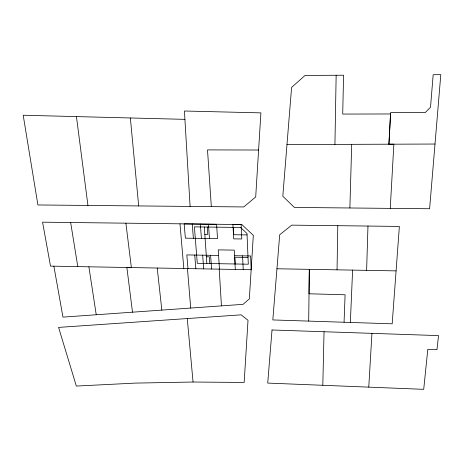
<?xml version="1.0" encoding="UTF-8"?>
<svg xmlns="http://www.w3.org/2000/svg" width="464" height="464" viewBox="0 0 464 464"><rect width="100%" height="100%" fill="white"/><g stroke="black" fill="none" stroke-linecap="round" stroke-linejoin="round"><path stroke-width="0.7" d="M308.699 321.1L309.314 269.34L309.018 293.776L345.1 294.779L344.056 322.248L272.826 319.94L279.693 234.778L291.728 225.139L399.371 226.426L392.184 323.808L344.056 322.248M334.933 144.397L336.151 75.261L343.58 75.22L342.71 114.069L390.549 113.964L388.925 144.205L393.866 144.188L390.247 208.377L294.367 207.437L282.808 196.226L291.595 87.435L305.045 75.441L336.151 75.261M337.044 269.839L337.798 225.695M322.805 385.259L324.046 331.743M349.879 207.971L351.7 144.333M366.618 270.355L367.969 226.055M350.355 322.451L352.605 270.106M388.925 144.205L390.624 112.59L425.233 112.572L430.511 107.277L433.179 74.704L440.8 74.663L429.612 208.742L390.247 208.377M368.764 387.115L371.948 333.361M190.089 206.428L184.434 111.012L260.896 112.868L255.699 196.956L243.768 206.938L37.909 204.966L23.2 115.246L184.927 119.352M193.053 382.023L135.047 383.113L76.34 386.065L58.586 327.404L241.17 314.841L248.014 320.299L244.157 382.464L193.053 382.023L187.265 318.548M286.984 144.565L435.012 144.037M258.605 150.023L207.507 149.901L211.323 206.631M204.821 234.332L207.768 234.372L207.251 227.041M247.051 234.906L233.682 234.726L233.299 227.372M218.585 255.444L186.818 254.922L187.99 268.586M234.569 255.705L250.618 255.966L251.181 269.735L126.863 267.479L132.501 312.185M206.381 256.76L209.339 256.807L209.815 263.54M248.02 257.45L234.859 257.23L235.207 263.987M53.876 266.179L50.518 266.127L42.566 222.181L241.825 224.553L253.321 235.329L249.342 298.909L243.072 304.338L62.959 317.121L53.876 266.179L131.37 267.566L125.889 223.178M276.956 268.772L396.099 270.877M70.656 222.517L77.784 266.614M88.879 266.806L96.239 314.76M76.438 116.597L87.94 205.448M157.215 268.03L161.837 310.103M130.349 117.966L138.684 205.935M179.98 223.828L183.825 268.505M187.462 268.569L190.71 308.05M192.235 224.002L193.384 238.281M194.735 255.049L195.831 268.726M200.338 224.1L201.411 238.397M202.669 255.183L203.69 268.871M208.464 224.199L209.455 238.508M210.615 255.31L211.567 269.016M204.311 227L206.845 263.488M219.455 269.155L218.231 249.881L234.274 250.131L235.289 269.445M219.217 269.137L221.432 305.869M242.585 255.838L243.223 269.59M272.014 329.985L267.728 383.084L423.713 389.337L427.802 349.346L436.96 349.676L438.544 335.605L272.014 329.985M216.601 224.298L184.144 223.897L185.374 238.165L217.512 238.624L216.601 224.298M241.129 224.605L232.934 224.501L233.688 238.856L241.796 238.972L241.129 224.605M240.555 227.464L194.404 226.879L197.287 263.32L248.31 264.213L246.993 233.491L240.555 227.464"/></g></svg>
